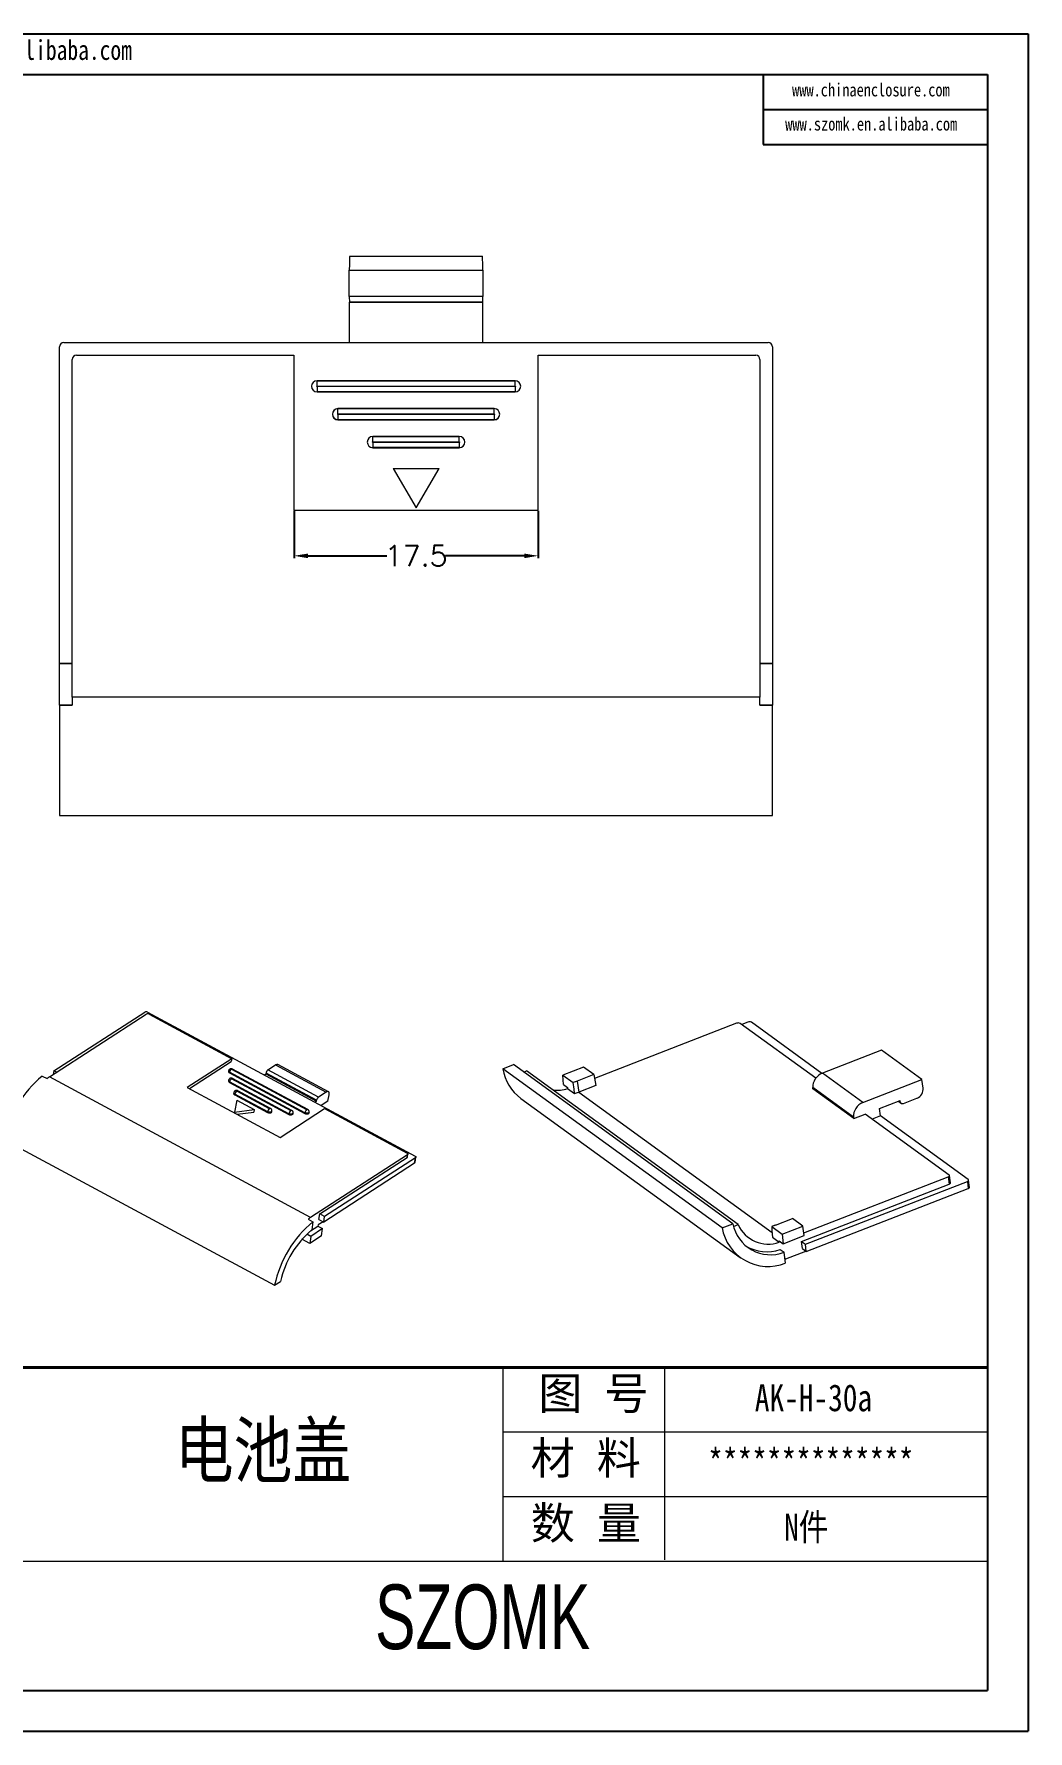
# Model space of a CAD drawing. Header units: inches. Extents: x 1568 to 2997, y 532 to 848.
# Drawn here: x 2745.2 to 2816.5, y 531.8 to 653.4 of the extents above; entities that cross this region are included whole.
import ezdxf

# ---------------------------------------------------------------- set-up
doc = ezdxf.new("R2010")
doc.units = ezdxf.units.IN
doc.layers.add('文字', color=81, linetype='Continuous')
doc.layers.add('粗实线', color=7, linetype='Continuous', lineweight=30)
doc.layers.add('细实线', color=3, linetype='Continuous', lineweight=9)
doc.styles.get("Standard").update_dxf_attribs({"font": 'txt', "bigfont": 'gbcbig.shx'})
doc.styles.add('宋体', font='', dxfattribs={"width": 0.8, "height": 3.5})
doc.styles.add('长仿宋', font='', dxfattribs={"width": 0.7, "height": 4})
doc.styles.get('宋体').set_extended_font_data('SimSun')
doc.styles.get('长仿宋').set_extended_font_data('SimSun')
doc.dimstyles.new('1.5', dxfattribs={"dimtxt": 1.5, "dimasz": 1, "dimexe": 0.18, "dimexo": 0.0625, "dimgap": 0.1, "dimtad": 0, "dimzin": 12, "dimdsep": 46, "dimtxsty": 'Standard', "dimcen": 0.5, "dimclrd": 3, "dimclre": 3, "dimadec": 0, "dimazin": 0, "dimtfac": 1, "dimtofl": 0, "dimtmove": 0, "dimatfit": 3, "dimfxl": 1, "dimtolj": 1, "dimtzin": 0, "dimarcsym": 0})

# ---------------------------------------------------------------- blocks, each defined once
blk = doc.blocks.new('*D97')
at = {"color": 3, "lineweight": -2}
for p, q in [((2763.85, 619.23), (2763.85, 615.83)), ((2781.35, 619.23), (2781.35, 615.83)), ((2764.85, 616.01), (2770.5, 616.01)), ((2780.35, 616.01), (2774.7, 616.01))]:
    blk.add_line(p, q, dxfattribs=at)
at = {"color": 3}
for points in [[(2764.85, 616.17), (2764.85, 615.84), (2763.85, 616.01)], [(2780.35, 616.17), (2780.35, 615.84), (2781.35, 616.01)]]:
    blk.add_solid(points, dxfattribs=at)
at = {"layer": 'Defpoints', "color": 0}
for p in [(2763.85, 619.29), (2781.35, 619.29), (2781.35, 616.01)]:
    blk.add_point(p, dxfattribs=at)
at = {"color": 0, "insert": (2772.6, 616.01), "char_height": 1.5, "attachment_point": 5}
blk.add_mtext('\\A1;17.5', dxfattribs=at)

msp = doc.modelspace()

# ---------------------------------------------------------------- linework, layer by layer
for p, q in [((2644.421, 653.416), (2816.463, 653.416)), ((2816.463, 653.416), (2816.463, 531.77)), ((2648.873, 650.52), (2813.567, 650.52)), ((2797.476, 650.52), (2797.476, 645.491)), ((2813.567, 650.52), (2813.567, 534.666)), ((2797.476, 648.005), (2813.567, 648.005)), ((2797.476, 645.491), (2813.567, 645.491)), ((2648.873, 534.666), (2813.567, 534.666)), ((2644.421, 531.77), (2816.463, 531.77))]:
    msp.add_line(p, q)
at = {"color": 7, "linetype": 'Continuous', "lineweight": 15}
for p, q in [((2767.847, 637.492), (2777.346, 637.492)), ((2767.812, 636.492), (2777.381, 636.492)), ((2767.812, 634.597), (2767.812, 636.492)), ((2777.381, 636.492), (2777.381, 634.597)), ((2777.381, 634.597), (2767.812, 634.597)), ((2777.368, 634.197), (2767.826, 634.197)), ((2767.826, 634.197), (2767.832, 634.192)), ((2767.832, 634.192), (2777.362, 634.192)), ((2767.832, 631.292), (2767.832, 634.192)), ((2777.362, 634.192), (2777.368, 634.197)), ((2777.362, 634.192), (2777.362, 631.292)), ((2747.047, 608.292), (2747.047, 630.992)), ((2747.347, 631.292), (2797.847, 631.292)), ((2748.247, 630.392), (2763.847, 630.392)), ((2763.847, 630.392), (2763.847, 619.292)), ((2781.347, 619.292), (2781.347, 630.392)), ((2781.347, 630.392), (2796.947, 630.392)), ((2798.147, 630.992), (2798.147, 608.292)), ((2747.947, 605.879), (2747.947, 630.092)), ((2797.247, 630.092), (2797.247, 605.879)), ((2765.497, 628.557), (2765.497, 628.56)), ((2779.697, 628.56), (2765.497, 628.56)), ((2765.497, 628.177), (2765.497, 628.557)), ((2765.497, 628.557), (2779.697, 628.557)), ((2765.497, 628.177), (2779.697, 628.177)), ((2779.697, 628.142), (2765.497, 628.142)), ((2765.497, 628.142), (2765.497, 627.762)), ((2779.697, 627.762), (2765.497, 627.762)), ((2765.497, 627.762), (2765.497, 627.76)), ((2765.497, 627.76), (2779.697, 627.76)), ((2779.697, 628.557), (2779.697, 628.56)), ((2779.697, 628.177), (2779.697, 628.557)), ((2779.697, 628.142), (2779.697, 627.762)), ((2779.697, 627.762), (2779.697, 627.76)), ((2766.997, 626.557), (2766.997, 626.56)), ((2778.197, 626.56), (2766.997, 626.56)), ((2766.997, 626.177), (2766.997, 626.557)), ((2766.997, 626.557), (2778.197, 626.557)), ((2778.197, 626.557), (2778.197, 626.56)), ((2778.197, 626.177), (2778.197, 626.557)), ((2766.997, 626.177), (2778.197, 626.177)), ((2766.997, 626.142), (2766.997, 625.762)), ((2778.197, 626.142), (2766.997, 626.142)), ((2778.197, 625.762), (2766.997, 625.762)), ((2766.997, 625.762), (2766.997, 625.76)), ((2766.997, 625.76), (2778.197, 625.76)), ((2778.197, 626.142), (2778.197, 625.762)), ((2778.197, 625.762), (2778.197, 625.76)), ((2769.497, 624.557), (2769.497, 624.56)), ((2775.697, 624.56), (2769.497, 624.56)), ((2769.497, 624.177), (2769.497, 624.557)), ((2769.497, 624.557), (2775.697, 624.557)), ((2769.497, 624.177), (2775.697, 624.177)), ((2769.497, 624.142), (2769.497, 623.762)), ((2775.697, 624.142), (2769.497, 624.142)), ((2775.697, 624.557), (2775.697, 624.56)), ((2775.697, 624.177), (2775.697, 624.557)), ((2775.697, 624.142), (2775.697, 623.762)), ((2775.697, 623.762), (2769.497, 623.762)), ((2769.497, 623.762), (2769.497, 623.76)), ((2769.497, 623.76), (2775.697, 623.76)), ((2775.697, 623.762), (2775.697, 623.76)), ((2770.947, 622.26), (2774.247, 622.26)), ((2770.947, 622.26), (2772.597, 619.46)), ((2772.597, 619.46), (2774.247, 622.26)), ((2763.847, 619.292), (2781.347, 619.292)), ((2747.947, 608.292), (2747.047, 608.292)), ((2747.047, 605.298), (2747.047, 608.285)), ((2747.047, 608.285), (2747.947, 608.285)), ((2798.147, 608.292), (2797.247, 608.292)), ((2797.247, 608.285), (2798.147, 608.285)), ((2798.147, 608.285), (2798.147, 605.298)), ((2797.247, 605.879), (2747.947, 605.879)), ((2747.947, 605.879), (2747.947, 605.292)), ((2797.247, 605.292), (2797.247, 605.879)), ((2747.947, 605.298), (2747.047, 605.298)), ((2747.047, 605.292), (2747.947, 605.292)), ((2747.047, 605.292), (2747.047, 597.4)), ((2798.147, 605.298), (2797.247, 605.298)), ((2797.247, 605.292), (2798.147, 605.292)), ((2798.147, 597.4), (2798.147, 605.292)), ((2747.047, 597.4), (2798.147, 597.4)), ((2746.314, 578.656), (2753.262, 583.155)), ((2746.634, 579.092), (2753.148, 583.31)), ((2753.348, 583.304), (2772.526, 572.984)), ((2753.462, 583.149), (2759.387, 579.961)), ((2795.576, 582.503), (2785.397, 578.552)), ((2801.248, 578.559), (2795.822, 582.495)), ((2796.385, 582.58), (2795.942, 582.408)), ((2801.681, 578.909), (2796.63, 582.573)), ((2805.958, 580.57), (2801.719, 578.925)), ((2808.856, 578.467), (2805.958, 580.57)), ((2746.634, 579.092), (2746.594, 578.837)), ((2746.827, 578.988), (2746.634, 579.092)), ((2759.387, 579.961), (2756.201, 577.899)), ((2756.35, 577.819), (2759.356, 579.765)), ((2759.161, 579.094), (2759.152, 579.044)), ((2759.387, 579.961), (2759.356, 579.765)), ((2764.76, 576.304), (2759.368, 579.206)), ((2759.378, 579.213), (2764.771, 576.311)), ((2764.834, 576.322), (2759.441, 579.224)), ((2761.979, 579.167), (2762.523, 579.519)), ((2765.613, 577.211), (2761.979, 579.167)), ((2762.523, 579.519), (2766.156, 577.563)), ((2766.319, 577.595), (2762.691, 579.547)), ((2778.81, 579.246), (2779.579, 579.545)), ((2794.536, 567.838), (2778.81, 579.246)), ((2795.305, 568.136), (2779.579, 579.545)), ((2780.321, 579.006), (2780.518, 579.083)), ((2795.69, 568.076), (2780.518, 579.083)), ((2784.596, 579.367), (2783.116, 578.792)), ((2785.35, 578.821), (2784.596, 579.367)), ((2745.803, 578.723), (2746.144, 578.539)), ((2765.037, 568.581), (2746.314, 578.656)), ((2756.201, 577.899), (2762.847, 574.323)), ((2759.157, 578.416), (2759.148, 578.366)), ((2759.231, 578.311), (2759.223, 578.261)), ((2759.223, 578.261), (2763.476, 575.972)), ((2759.236, 578.989), (2759.227, 578.939)), ((2759.227, 578.939), (2764.62, 576.037)), ((2763.485, 576.022), (2759.231, 578.311)), ((2764.628, 576.087), (2759.236, 578.989)), ((2763.617, 576.239), (2759.363, 578.528)), ((2759.374, 578.535), (2763.627, 576.246)), ((2763.69, 576.257), (2759.437, 578.546)), ((2761.722, 578.798), (2761.836, 578.872)), ((2761.845, 578.938), (2761.836, 578.872)), ((2761.836, 578.872), (2765.455, 576.924)), ((2765.469, 576.988), (2761.845, 578.938)), ((2783.116, 578.792), (2783.869, 578.246)), ((2783.174, 578.107), (2783.116, 578.792)), ((2783.174, 578.107), (2783.451, 577.906)), ((2783.451, 577.906), (2783.459, 577.816)), ((2785.35, 578.821), (2784.143, 578.352)), ((2784.143, 578.352), (2784.253, 577.56)), ((2785.487, 578.039), (2784.253, 577.56)), ((2785.35, 578.821), (2785.487, 578.039)), ((2803.956, 575.774), (2801.027, 577.899)), ((2801.031, 577.805), (2801.027, 577.899)), ((2804.617, 576.822), (2801.719, 578.925)), ((2804.617, 576.822), (2808.856, 578.467)), ((2808.941, 577.86), (2808.856, 578.467)), ((2759.533, 577.533), (2759.524, 577.484)), ((2759.75, 577), (2759.573, 576.142)), ((2759.607, 577.428), (2759.598, 577.378)), ((2759.598, 577.378), (2761.953, 576.111)), ((2761.961, 576.161), (2759.607, 577.428)), ((2762.094, 576.379), (2759.739, 577.646)), ((2759.749, 577.652), (2762.104, 576.385)), ((2759.75, 577), (2761.003, 576.325)), ((2762.167, 576.397), (2759.812, 577.664)), ((2765.455, 576.924), (2765.341, 576.85)), ((2765.455, 576.924), (2765.469, 576.988)), ((2766.156, 577.563), (2765.613, 577.211)), ((2766.282, 576.92), (2765.796, 576.606)), ((2766.282, 576.92), (2766.368, 577.364)), ((2780.112, 577.112), (2795.838, 565.704)), ((2783.459, 577.816), (2783.951, 577.459)), ((2803.964, 575.678), (2801.031, 577.805)), ((2805.805, 576.392), (2807.287, 576.967)), ((2807.164, 576.92), (2807.367, 576.772)), ((2807.302, 576.882), (2807.287, 576.967)), ((2807.535, 576.757), (2808.503, 577.133)), ((2759.573, 576.142), (2759.564, 576.089)), ((2759.573, 576.142), (2761.003, 576.325)), ((2759.776, 575.976), (2760.972, 576.129)), ((2761.003, 576.325), (2760.972, 576.129)), ((2761.961, 576.161), (2761.953, 576.111)), ((2762.258, 576.157), (2762.264, 576.207)), ((2762.847, 574.323), (2766.033, 576.385)), ((2763.485, 576.022), (2763.476, 575.972)), ((2763.781, 576.018), (2763.788, 576.067)), ((2764.628, 576.087), (2764.62, 576.037)), ((2764.924, 576.083), (2764.931, 576.133)), ((2766.033, 576.385), (2771.957, 573.197)), ((2803.956, 575.774), (2803.964, 575.678)), ((2803.964, 575.678), (2804.782, 575.995)), ((2810.809, 571.623), (2804.782, 575.995)), ((2805.878, 575.864), (2805.282, 575.632)), ((2805.878, 575.864), (2805.805, 576.392)), ((2812.172, 571.298), (2805.878, 575.864)), ((2743.05, 574.164), (2762.457, 563.721)), ((2771.985, 573.08), (2765.037, 568.581)), ((2771.954, 572.884), (2771.985, 573.08)), ((2771.982, 572.923), (2772.013, 573.119)), ((2765.698, 568.833), (2771.954, 572.884)), ((2772.492, 572.474), (2765.978, 568.257)), ((2772.554, 572.867), (2766.04, 568.65)), ((2772.492, 572.474), (2772.554, 572.867)), ((2772.521, 572.513), (2772.582, 572.906)), ((2800.229, 566.869), (2810.811, 570.976)), ((2800.398, 567.479), (2810.748, 571.496)), ((2800.506, 566.668), (2812.111, 571.172)), ((2800.569, 566.148), (2812.174, 570.651)), ((2810.748, 571.496), (2810.811, 570.976)), ((2810.898, 571.064), (2810.835, 571.585)), ((2812.111, 571.172), (2812.174, 570.651)), ((2812.26, 570.74), (2812.197, 571.26)), ((2764.867, 568.464), (2765.209, 568.28)), ((2765.209, 568.28), (2765.116, 567.69)), ((2765.934, 568.281), (2765.575, 568.048)), ((2765.636, 568.441), (2765.698, 568.833)), ((2765.636, 568.441), (2765.978, 568.257)), ((2766.04, 568.65), (2765.698, 568.833)), ((2765.978, 568.257), (2766.04, 568.65)), ((2794.536, 567.838), (2795.305, 568.136)), ((2798.362, 568.037), (2799.569, 568.505)), ((2800.322, 567.959), (2799.569, 568.505)), ((2764.977, 566.728), (2764.419, 567.028)), ((2765.045, 567.23), (2764.757, 567.384)), ((2765.809, 567.266), (2764.977, 566.728)), ((2765.045, 567.23), (2764.977, 566.728)), ((2765.042, 567.633), (2765.56, 567.968)), ((2765.902, 567.785), (2765.045, 567.23)), ((2765.575, 568.048), (2765.56, 567.968)), ((2765.56, 567.968), (2765.902, 567.785)), ((2765.809, 567.266), (2765.902, 567.785)), ((2795.351, 567.945), (2795.69, 568.076)), ((2798.088, 567.931), (2798.842, 567.384)), ((2798.138, 567.166), (2798.631, 566.809)), ((2798.631, 566.809), (2798.623, 566.899)), ((2798.623, 566.899), (2798.9, 566.698)), ((2798.842, 567.384), (2800.322, 567.959)), ((2798.842, 567.384), (2798.9, 566.698)), ((2798.9, 566.698), (2800.427, 567.291)), ((2800.427, 567.291), (2800.322, 567.959)), ((2798.694, 566.287), (2798.971, 566.086)), ((2799.066, 565.303), (2798.971, 566.086)), ((2799.09, 565.61), (2800.537, 566.171)), ((2800.292, 566.349), (2800.229, 566.869)), ((2800.229, 566.869), (2800.506, 566.668)), ((2800.292, 566.349), (2800.569, 566.148)), ((2800.569, 566.148), (2800.506, 566.668)), ((2762.457, 563.721), (2762.889, 564))]:
    msp.add_line(p, q, dxfattribs=at)
at = {"color": 8, "linetype": 'Continuous', "lineweight": 15}
for p, q in [((2784.253, 577.56), (2798.116, 567.503)), ((2807.22, 576.941), (2807.302, 576.882))]:
    msp.add_line(p, q, dxfattribs=at)
at = {"color": 7, "linetype": 'Continuous', "lineweight": 15, "flags": 128}
for points in [[(2783.951, 577.459), (2783.918, 577.773), (2783.869, 578.246)], [(2761.953, 576.111), (2762.012, 576.088), (2762.077, 576.076), (2762.142, 576.078), (2762.197, 576.092), (2762.237, 576.118), (2762.257, 576.152), (2762.258, 576.157)], [(2763.476, 575.972), (2763.535, 575.948), (2763.601, 575.937), (2763.665, 575.938), (2763.721, 575.953), (2763.761, 575.979), (2763.78, 576.013), (2763.781, 576.018)], [(2764.62, 576.037), (2764.679, 576.013), (2764.744, 576.002), (2764.809, 576.003), (2764.864, 576.018), (2764.904, 576.044), (2764.924, 576.078), (2764.924, 576.083)], [(2771.957, 573.197), (2771.978, 573.184), (2771.994, 573.169), (2772.006, 573.154), (2772.012, 573.137), (2772.014, 573.121), (2772.009, 573.106), (2772, 573.092), (2771.985, 573.08)], [(2772.526, 572.984), (2772.547, 572.971), (2772.563, 572.956), (2772.575, 572.941), (2772.582, 572.924), (2772.583, 572.908), (2772.578, 572.893), (2772.569, 572.879), (2772.554, 572.867)], [(2810.748, 571.496), (2810.777, 571.509), (2810.8, 571.524), (2810.818, 571.54), (2810.83, 571.558), (2810.835, 571.575), (2810.833, 571.592), (2810.825, 571.608), (2810.809, 571.623)], [(2810.811, 570.976), (2810.839, 570.989), (2810.863, 571.004), (2810.881, 571.02), (2810.893, 571.037), (2810.898, 571.055), (2810.898, 571.064)], [(2812.111, 571.172), (2812.139, 571.184), (2812.162, 571.199), (2812.18, 571.216), (2812.192, 571.233), (2812.197, 571.251), (2812.195, 571.268), (2812.187, 571.284), (2812.172, 571.298)], [(2812.174, 570.651), (2812.202, 570.664), (2812.225, 570.679), (2812.243, 570.696), (2812.255, 570.713), (2812.26, 570.73), (2812.26, 570.74)], [(2798.088, 567.931), (2798.108, 567.625), (2798.138, 567.166)], [(2799.09, 565.61), (2799.052, 565.595), (2799.031, 565.587)]]:
    msp.add_lwpolyline(points, dxfattribs=at)
at = {"color": 8, "linetype": 'Continuous', "lineweight": 15, "flags": 128}
for points in [[(2762.264, 576.207), (2762.263, 576.202), (2762.244, 576.168), (2762.205, 576.142), (2762.149, 576.128), (2762.085, 576.126), (2762.02, 576.138), (2761.961, 576.161)], [(2763.788, 576.067), (2763.787, 576.062), (2763.768, 576.029), (2763.728, 576.003), (2763.673, 575.989), (2763.609, 575.987), (2763.543, 575.999), (2763.485, 576.022)], [(2764.931, 576.132), (2764.93, 576.128), (2764.911, 576.094), (2764.871, 576.068), (2764.816, 576.054), (2764.752, 576.052), (2764.687, 576.064), (2764.628, 576.087)]]:
    msp.add_lwpolyline(points, dxfattribs=at)
at = {"color": 7, "linetype": 'Continuous', "lineweight": 15}
for centre, radius, start, end in [((2747.347, 630.992), 0.3, 90, 180), ((2748.247, 630.092), 0.3, 90, 180), ((2796.947, 630.092), 0.3, 0, 90), ((2797.847, 630.992), 0.3, 0, 90), ((2765.497, 628.16), 0.4, 90, 270), ((2765.497, 628.16), 0.398, 90, 270), ((2779.697, 628.16), 0.4, 270, 90), ((2779.697, 628.16), 0.398, 270, 90), ((2766.997, 626.16), 0.4, 90, 270), ((2766.997, 626.16), 0.398, 90, 270), ((2778.197, 626.16), 0.4, 270, 90), ((2778.197, 626.16), 0.398, 270, 90), ((2769.497, 624.16), 0.4, 90, 270), ((2769.497, 624.16), 0.398, 90, 270), ((2775.697, 624.16), 0.4, 270, 90), ((2775.697, 624.16), 0.398, 270, 90), ((2753.242, 583.116), 0.216, 60.76821, 116.04183), ((2753.357, 582.961), 0.216, 60.76821, 116.04183), ((2795.691, 582.237), 0.29, 63.18314, 113.3391), ((2796.5, 582.314), 0.29, 63.18314, 113.3391), ((2759.264, 579.044), 0.112, 179.95282, 250.63799), ((2759.583, 578.926), 0.353, 127.59278, 169.77142), ((2782.133, 579.81), 3.37, 189.62595, 233.15613), ((2750.982, 572.486), 8.107, 129.70932, 168.06007), ((2748.29, 575.609), 3.632, 122.96446, 126.21764), ((2759.26, 578.366), 0.112, 179.95282, 250.63799), ((2759.579, 578.248), 0.353, 127.59278, 169.77142), ((2759.635, 577.484), 0.112, 179.95282, 250.63799), ((2759.954, 577.366), 0.353, 127.59278, 169.77142), ((2782.644, 580.594), 2.895, 265.41869, 286.33837), ((2783.011, 580.756), 3.428, 285.91691, 291.24236), ((2762.309, 576.099), 0.353, 127.59278, 169.77142), ((2763.832, 575.959), 0.353, 127.59278, 169.77142), ((2764.976, 576.024), 0.353, 127.59278, 169.77142), ((2771.925, 572.934), 0.0581, 299.46812, 348.41471), ((2772.464, 572.525), 0.0581, 299.46812, 348.41471), ((2770.338, 562.074), 8.051, 129.57007, 168.19932), ((2767.013, 565.534), 3.632, 122.96446, 126.21764), ((2798.006, 568.662), 2.752, 191.02755, 290.53574), ((2769.414, 562.578), 6.679, 130.05776, 167.70329), ((2797.834, 568.417), 3.349, 189.96492, 291.57422), ((2797.844, 569.03), 2.356, 203.87903, 289.50072), ((2797.739, 569.121), 2.991, 239.73718, 288.6275)]:
    msp.add_arc(centre, radius, start, end, dxfattribs=at)
at = {"color": 8, "linetype": 'Continuous', "lineweight": 15}
for centre, radius, start, end in [((2759.272, 579.094), 0.111, 179.89207, 250.6465), ((2759.419, 579.167), 0.0616, 69.03861, 131.575), ((2759.268, 578.416), 0.111, 179.89207, 250.6465), ((2759.415, 578.489), 0.0616, 69.03861, 131.575), ((2759.644, 577.533), 0.111, 179.89207, 250.6465), ((2759.79, 577.606), 0.0616, 69.03861, 131.575), ((2762.145, 576.339), 0.0616, 68.93754, 131.58897), ((2763.668, 576.2), 0.0616, 68.93754, 131.58897), ((2764.812, 576.265), 0.0616, 68.93754, 131.58897)]:
    msp.add_arc(centre, radius, start, end, dxfattribs=at)
at = {"color": 7, "linetype": 'Continuous', "lineweight": 15}
for centre, major_axis, ratio, start_param, end_param in [((2767.847, 636.492), (0, -1), 0.0349208, 3.1415927, 4.712389), ((2777.346, 636.492), (0, -1), 0.0349208, 1.5707963, 3.1415927), ((2767.826, 634.597), (0, -0.4), 0.0349208, 4.712389, 6.2482787), ((2777.367, 634.597), (0, -0.4), 0.0349208, 0.0349066, 1.5707963), ((2761.959, 579.007), (0.086, 0.172), 0.4582762, 0.6598061, 2.1956958), ((2762.474, 579.119), (0.214, 0.43), 0.4582762, 6.2689627, 6.9429914), ((2801.797, 578.156), (0.552, 0.711), 0.756254, 0.9007097, 2.4191462), ((2808.43, 577.661), (0.334, 0.499), 0.7901737, 3.9874216, 5.5582179), ((2765.583, 577.057), (0.096, 0.166), 0.4191544, 0.6864951, 2.2223848), ((2766.081, 577.178), (0.24, 0.416), 0.4191544, 5.398884, 6.9696804), ((2804.728, 576.03), (0.501, 0.748), 0.7901737, 0.8458289, 2.3642654), ((2807.506, 576.968), (0.134, 0.199), 0.7901737, 2.4515318, 3.9874216)]:
    msp.add_ellipse(centre, major_axis=major_axis, ratio=ratio, start_param=start_param, end_param=end_param, dxfattribs=at)
for points, knots in [([(2765.479, 628.16), (2765.48, 628.164), (2765.481, 628.172), (2765.49, 628.177), (2765.494, 628.177), (2765.497, 628.177)], [0, 0, 0, 0, 0.4956938, 0.7274787, 1, 1, 1, 1]), ([(2765.497, 628.142), (2765.492, 628.143), (2765.485, 628.144), (2765.48, 628.152), (2765.479, 628.157), (2765.479, 628.16)], [0, 0, 0, 0, 0.4956938, 0.7274787, 1, 1, 1, 1]), ([(2779.697, 628.177), (2779.702, 628.177), (2779.709, 628.175), (2779.714, 628.167), (2779.714, 628.162), (2779.715, 628.16)], [0, 0, 0, 0, 0.4956938, 0.7274787, 1, 1, 1, 1]), ([(2779.715, 628.16), (2779.714, 628.155), (2779.712, 628.148), (2779.704, 628.143), (2779.699, 628.142), (2779.697, 628.142)], [0, 0, 0, 0, 0.4956938, 0.7274787, 1, 1, 1, 1]), ([(2766.979, 626.16), (2766.98, 626.164), (2766.981, 626.172), (2766.99, 626.177), (2766.994, 626.177), (2766.997, 626.177)], [0, 0, 0, 0, 0.4956938, 0.7274787, 1, 1, 1, 1]), ([(2766.997, 626.142), (2766.992, 626.143), (2766.985, 626.144), (2766.98, 626.152), (2766.979, 626.157), (2766.979, 626.16)], [0, 0, 0, 0, 0.4956938, 0.7274787, 1, 1, 1, 1]), ([(2778.197, 626.177), (2778.202, 626.177), (2778.209, 626.175), (2778.214, 626.167), (2778.214, 626.162), (2778.215, 626.16)], [0, 0, 0, 0, 0.4956938, 0.7274787, 1, 1, 1, 1]), ([(2778.215, 626.16), (2778.214, 626.155), (2778.212, 626.148), (2778.204, 626.143), (2778.199, 626.142), (2778.197, 626.142)], [0, 0, 0, 0, 0.49569382, 0.72747868, 1, 1, 1, 1]), ([(2769.479, 624.16), (2769.48, 624.164), (2769.481, 624.172), (2769.49, 624.177), (2769.494, 624.177), (2769.497, 624.177)], [0, 0, 0, 0, 0.4956938, 0.7274787, 1, 1, 1, 1]), ([(2769.497, 624.142), (2769.492, 624.143), (2769.485, 624.144), (2769.48, 624.152), (2769.479, 624.157), (2769.479, 624.16)], [0, 0, 0, 0, 0.4956938, 0.7274787, 1, 1, 1, 1]), ([(2775.697, 624.177), (2775.702, 624.177), (2775.709, 624.175), (2775.714, 624.167), (2775.714, 624.162), (2775.715, 624.16)], [0, 0, 0, 0, 0.4956938, 0.7274787, 1, 1, 1, 1]), ([(2775.715, 624.16), (2775.714, 624.155), (2775.712, 624.148), (2775.704, 624.143), (2775.699, 624.142), (2775.697, 624.142)], [0, 0, 0, 0, 0.4956938, 0.7274787, 1, 1, 1, 1]), ([(2759.441, 579.224), (2759.426, 579.231), (2759.395, 579.245), (2759.341, 579.25), (2759.287, 579.24), (2759.238, 579.217), (2759.198, 579.18), (2759.171, 579.137), (2759.166, 579.106), (2759.163, 579.094)], [0, 0, 0, 0, 0.1316876, 0.2908375, 0.4427329, 0.5875297, 0.7375899, 0.8933198, 1, 1, 1, 1]), ([(2759.368, 579.206), (2759.366, 579.207), (2759.364, 579.209), (2759.364, 579.212), (2759.365, 579.213), (2759.366, 579.213)], [0, 0, 0, 0, 0.4956938, 0.7274787, 1, 1, 1, 1]), ([(2759.366, 579.213), (2759.368, 579.214), (2759.37, 579.215), (2759.375, 579.214), (2759.377, 579.213), (2759.378, 579.213)], [0, 0, 0, 0, 0.4956938, 0.7274787, 1, 1, 1, 1]), ([(2759.437, 578.546), (2759.422, 578.553), (2759.39, 578.567), (2759.337, 578.572), (2759.283, 578.562), (2759.234, 578.539), (2759.194, 578.502), (2759.167, 578.459), (2759.161, 578.428), (2759.159, 578.416)], [0, 0, 0, 0, 0.1316876, 0.29083754, 0.44273289, 0.58752973, 0.73758993, 0.89331979, 1, 1, 1, 1]), ([(2759.363, 578.528), (2759.362, 578.529), (2759.36, 578.531), (2759.36, 578.533), (2759.361, 578.534), (2759.362, 578.535)], [0, 0, 0, 0, 0.4956938, 0.7274787, 1, 1, 1, 1]), ([(2759.362, 578.535), (2759.364, 578.536), (2759.366, 578.537), (2759.371, 578.536), (2759.373, 578.535), (2759.374, 578.535)], [0, 0, 0, 0, 0.4956938, 0.7274787, 1, 1, 1, 1]), ([(2784.143, 578.352), (2784.118, 578.343), (2784.093, 578.333), (2784.068, 578.323), (2784.043, 578.313), (2784.017, 578.304), (2783.992, 578.294), (2783.951, 578.278), (2783.91, 578.262), (2783.869, 578.246)], [0, 0, 0, 0, 0.00014724154, 0.00014724154, 0.00014724154, 0.00029448309, 0.00029448309, 0.00029448309, 0.00053573291, 0.00053573291, 0.00053573291, 0.00053573291]), ([(2759.812, 577.664), (2759.798, 577.67), (2759.766, 577.684), (2759.712, 577.689), (2759.658, 577.68), (2759.61, 577.656), (2759.57, 577.619), (2759.542, 577.577), (2759.537, 577.546), (2759.535, 577.533)], [0, 0, 0, 0, 0.1316876, 0.2908375, 0.4427329, 0.5875297, 0.7375899, 0.8933198, 1, 1, 1, 1]), ([(2759.739, 577.646), (2759.737, 577.647), (2759.735, 577.648), (2759.736, 577.651), (2759.737, 577.652), (2759.737, 577.652)], [0, 0, 0, 0, 0.4956938, 0.7274787, 1, 1, 1, 1]), ([(2759.737, 577.652), (2759.739, 577.653), (2759.742, 577.654), (2759.746, 577.653), (2759.748, 577.653), (2759.749, 577.652)], [0, 0, 0, 0, 0.4956938, 0.7274787, 1, 1, 1, 1]), ([(2762.105, 576.378), (2762.104, 576.377), (2762.101, 576.376), (2762.097, 576.377), (2762.095, 576.378), (2762.094, 576.379)], [0, 0, 0, 0, 0.4956938, 0.7274787, 1, 1, 1, 1]), ([(2762.104, 576.385), (2762.105, 576.384), (2762.108, 576.382), (2762.107, 576.38), (2762.106, 576.379), (2762.105, 576.378)], [0, 0, 0, 0, 0.4956938, 0.7274787, 1, 1, 1, 1]), ([(2762.263, 576.207), (2762.264, 576.21), (2762.27, 576.232), (2762.263, 576.274), (2762.245, 576.323), (2762.215, 576.362), (2762.188, 576.385), (2762.171, 576.394), (2762.167, 576.397)], [0, 0, 0, 0, 0.0476902, 0.3027072, 0.5297939, 0.7399003, 0.9423562, 1, 1, 1, 1]), ([(2763.629, 576.239), (2763.627, 576.238), (2763.625, 576.237), (2763.62, 576.238), (2763.618, 576.239), (2763.617, 576.239)], [0, 0, 0, 0, 0.49569382, 0.72747868, 1, 1, 1, 1]), ([(2763.627, 576.246), (2763.629, 576.245), (2763.631, 576.243), (2763.631, 576.24), (2763.629, 576.239), (2763.629, 576.239)], [0, 0, 0, 0, 0.4956938, 0.7274787, 1, 1, 1, 1]), ([(2763.786, 576.067), (2763.787, 576.071), (2763.793, 576.093), (2763.787, 576.134), (2763.768, 576.183), (2763.739, 576.223), (2763.711, 576.245), (2763.694, 576.255), (2763.69, 576.257)], [0, 0, 0, 0, 0.0476902, 0.3027072, 0.5297939, 0.7399003, 0.9423562, 1, 1, 1, 1]), ([(2764.772, 576.304), (2764.771, 576.303), (2764.768, 576.302), (2764.763, 576.303), (2764.762, 576.304), (2764.76, 576.304)], [0, 0, 0, 0, 0.4956938, 0.7274787, 1, 1, 1, 1]), ([(2764.771, 576.311), (2764.772, 576.31), (2764.775, 576.308), (2764.774, 576.305), (2764.773, 576.304), (2764.772, 576.304)], [0, 0, 0, 0, 0.4956938, 0.7274787, 1, 1, 1, 1]), ([(2764.93, 576.132), (2764.931, 576.136), (2764.937, 576.158), (2764.93, 576.199), (2764.912, 576.249), (2764.882, 576.288), (2764.855, 576.31), (2764.837, 576.32), (2764.834, 576.322)], [0, 0, 0, 0, 0.04785074, 0.30282475, 0.52987318, 0.73994417, 0.94236594, 1, 1, 1, 1]), ([(2798.362, 568.037), (2798.337, 568.027), (2798.312, 568.017), (2798.287, 568.007), (2798.262, 567.998), (2798.237, 567.988), (2798.212, 567.978), (2798.17, 567.962), (2798.129, 567.946), (2798.088, 567.931)], [0, 0, 0, 0, 0.00014724154, 0.00014724154, 0.00014724154, 0.00029448309, 0.00029448309, 0.00029448309, 0.00053573291, 0.00053573291, 0.00053573291, 0.00053573291])]:
    msp.add_open_spline(points, degree=3, knots=knots, dxfattribs=at)
at = {"layer": '粗实线', "color": 7, "lineweight": 40}
msp.add_line((2813.567, 557.837), (2744.055, 557.837), dxfattribs=at)
at = {"layer": '细实线', "color": 7}
for p, q in [((2778.811, 557.837), (2778.811, 543.934)), ((2790.396, 557.837), (2790.396, 544.032)), ((2813.567, 553.203), (2778.811, 553.203)), ((2813.567, 548.568), (2778.811, 548.568)), ((2813.567, 543.934), (2709.299, 543.934))]:
    msp.add_line(p, q, dxfattribs=at)

# ---------------------------------------------------------------- texts
at = {"layer": '文字', "color": 0, "attachment_point": 1, "style": '宋体'}
for s, insert, char_height, width in [('www.szomk.en.alibaba.com', (2733.737, 652.972), 1.41599, 24.87755), ('www.chinaenclosure.com', (2799.549, 649.883), 0.94399, 16.58504), ('www.szomk.en.alibaba.com', (2799.056, 647.438), 0.94399, 16.58504), ('{\\H1.111x;AK-H-30a}', (2796.88, 556.626), 1.7378, 20.09096), ('电池盖', (2755.304, 553.836), 3.8618, 49.37154), ('{\\H1.111x;**************}', (2793.538, 551.992), 1.7378, 20.09096), ('{\\H1.111x;N件}', (2798.982, 547.358), 1.7378, 20.09096)]:
    msp.add_mtext(s, dxfattribs=dict(at, insert=insert, char_height=char_height, width=width))
at = {"layer": '粗实线', "insert": (2769.656, 542.275), "char_height": 4.63414, "width": 51.96733, "attachment_point": 1, "style": '长仿宋'}
msp.add_mtext('{\\fSTXinwei|b0|i0|c134|p2;SZOMK}', dxfattribs=at)
at = {"layer": '细实线', "color": 7, "char_height": 2.31707, "attachment_point": 1}
for s, insert, width in [('{\\fSimSun|b0|i0|c134|p54;图 号}', (2781.359, 557.133), 11.58536), ('{\\fSimSun|b0|i0|c134|p54;材 料   }', (2780.81, 552.499), 11.58536), ('{\\fSimSun|b0|i0|c134|p54;数 量}', (2780.821, 547.842), 10.46882)]:
    msp.add_mtext(s, dxfattribs=dict(at, insert=insert, width=width))

# ---------------------------------------------------------------- dimensions: what is measured, and where the dimension line sits
dim = msp.add_linear_dim(base=(2781.347, 616.008), p1=(2763.847, 619.292), p2=(2781.347, 619.292), dimstyle='1.5')
dim.commit()
dim.dimension.update_dxf_attribs({"geometry": '*D97', "text_midpoint": (2772.597, 616.008)})

doc.saveas('drawing.dxf')
